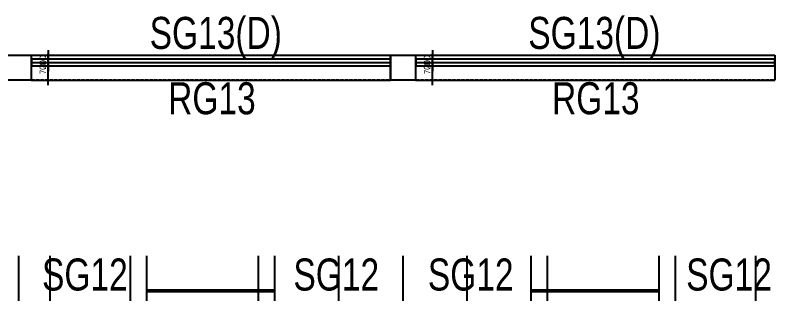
# Model space of a CAD drawing. Header units: millimetres. Extents: x -42253 to 178576, y 88378 to 153500.
# Drawn here: x 123854 to 145204, y 142099 to 149932 of the extents above; entities that cross this region are included whole.
import ezdxf
from ezdxf.enums import TextEntityAlignment as Align

# ---------------------------------------------------------------- set-up
doc = ezdxf.new("R2010")
doc.units = ezdxf.units.MM
for name, pattern in [('HID', [2.3, 1.5, -0.8]), ('HIDDEN', [0.375, 0.25, -0.125]), ('xs-1f_plan$0$HID', [4, 3, -1])]:
    doc.linetypes.add(name, pattern=pattern)
doc.layers.get('Defpoints').update_dxf_attribs({"color": 159})
for name, color, linetype in [('A-CEN', 1, 'Continuous'), ('GIRDER-TEXT', 7, 'Continuous'), ('S-STL-BEAM', 6, 'Continuous'), ('VR', 6, 'HID'), ('xs-1f_plan$0$8', 8, 'Continuous'), ('xs-1f_plan$0$xref', 7, 'Continuous'), ('보(girder)', 7, 'HID'), ('슬래브라인', 7, 'Continuous')]:
    doc.layers.add(name, color=color, linetype=linetype)
doc.styles.add('Gdim', font='Dotum.ttf', dxfattribs={"width": 0.9})
doc.styles.add('Gtx', font='Dotum.ttf')
doc.styles.add('xs-1f_plan$0$Gdim', font='malgun.ttf')
doc.dimstyles.new('Gdim200', dxfattribs={"dimscale": 200, "dimtxt": 3, "dimasz": 1.2, "dimexe": 2, "dimexo": 3, "dimgap": 1, "dimtad": 1, "dimdsep": 46, "dimlunit": 6, "dimtxsty": 'Gdim', "dimblk1": '_CIDOT', "dimblk2": '_CIDOT', "dimsah": 1, "dimcen": 2.5, "dimdle": 2, "dimclrd": 1, "dimclre": 1, "dimclrt": 3, "dimazin": 2, "dimtfac": 1, "dimtix": 1, "dimtmove": 2, "dimatfit": 3, "dimldrblk": '_CIDOT', "dimfxl": 2, "dimtolj": 1, "dimtzin": 0, "dimarcsym": 0})
doc.dimstyles.new('xs-1f_plan$0$Gdim200', dxfattribs={"dimscale": 200, "dimtxt": 3, "dimasz": 1.2, "dimexe": 2, "dimexo": 3, "dimgap": 1, "dimtad": 1, "dimdsep": 46, "dimlunit": 6, "dimtxsty": 'xs-1f_plan$0$Gdim', "dimblk1": 'xs-1f_plan$0$_CIDOT', "dimblk2": 'xs-1f_plan$0$_CIDOT', "dimsah": 1, "dimcen": 2.5, "dimdle": 2, "dimclrd": 1, "dimclre": 1, "dimclrt": 3, "dimazin": 2, "dimtfac": 1, "dimtix": 1, "dimtmove": 2, "dimatfit": 3, "dimldrblk": 'xs-1f_plan$0$_CIDOT', "dimfxl": 2, "dimtolj": 1, "dimtzin": 0, "dimarcsym": 0})

# ---------------------------------------------------------------- blocks, each defined once
blk = doc.blocks.new('_CIDOT')
at = {"color": 0, "linetype": 'ByBlock'}
blk.add_line((2, 0), (-1, 0), dxfattribs=at)
at = {"color": 0, "linetype": 'ByBlock', "const_width": 0.5}
blk.add_lwpolyline([(-0.25, 0, 1), (0.25, 0, 1)], format="xyb", close=True, dxfattribs=at)
blk = doc.blocks.new('*D986')
at = {"layer": 'Defpoints', "color": 155, "lineweight": -2, "transparency": 16777216}
for p, q in [((-1775, 750), (-1355, 750)), ((-1475, 122), (-1475, 678)), ((-1775, 50), (-1355, 50))]:
    blk.add_line(p, q, dxfattribs=at)
at = {"layer": 'Defpoints', "color": 0, "transparency": 16777216}
for p in [(-1955, 750), (-1475, 750), (-1955, 50)]:
    blk.add_point(p, dxfattribs=at)
at = {"layer": 'Defpoints', "color": 155, "lineweight": -2, "transparency": 16777216, "xscale": 71.99999999999994, "yscale": 71.99999999999994, "zscale": 71.99999999999994}
for p, rotation in [((-1475, 750), 90), ((-1475, 50), 270)]:
    blk.add_blockref('_CIDOT', p, dxfattribs=dict(at, rotation=rotation))
at = {"layer": 'Defpoints', "color": 3, "transparency": 16777216, "insert": (-1626, 400), "char_height": 180, "attachment_point": 5, "rotation": 90, "style": 'Gdim'}
blk.add_mtext('\\A1;{\\C155;700}', dxfattribs=at)
blk = doc.blocks.new('xs-1f_plan$0$_CIDOT')
at = {"color": 0, "linetype": 'ByBlock'}
blk.add_line((2, 0), (-1, 0), dxfattribs=at)
at = {"color": 0, "linetype": 'ByBlock', "const_width": 0.5}
blk.add_lwpolyline([(-0.25, 0, 1), (0.25, 0, 1)], format="xyb", close=True, dxfattribs=at)
blk = doc.blocks.new('*D1165')
at = {"layer": 'Defpoints', "color": 155, "lineweight": -2, "transparency": 16777216}
for p, q in [((-2839, 250), (-2419, 250)), ((-2539, 322), (-2539, 394)), ((-2539, 50), (-2539, 250)), ((-2839, 50), (-2419, 50)), ((-2539, -22), (-2539, -94))]:
    blk.add_line(p, q, dxfattribs=at)
at = {"layer": 'Defpoints', "color": 0, "transparency": 16777216}
for p in [(-3019, 250), (-2539, 250), (-3019, 50)]:
    blk.add_point(p, dxfattribs=at)
at = {"layer": 'Defpoints', "color": 155, "lineweight": -2, "transparency": 16777216, "xscale": 71.99999999999994, "yscale": 71.99999999999994, "zscale": 71.99999999999994}
for p, rotation in [((-2539, 250), 270), ((-2539, 50), 90)]:
    blk.add_blockref('xs-1f_plan$0$_CIDOT', p, dxfattribs=dict(at, rotation=rotation))
at = {"layer": 'Defpoints', "color": 155, "transparency": 16777216, "insert": (-2692, 150), "char_height": 180, "attachment_point": 5, "rotation": 90, "style": 'xs-1f_plan$0$Gdim'}
blk.add_mtext('\\A1;200', dxfattribs=at)
blk = doc.blocks.new('*U987')
at = {"layer": 'Defpoints'}
for p, q in [((-1955.451, 750), (-1955.451, 50)), ((8144.549, 750), (8144.549, 50))]:
    blk.add_line(p, q, dxfattribs=at)
at = {"layer": '보(girder)'}
for p, q in [((-1955.451, 750), (8144.549, 750)), ((8144.549, 50), (-1955.451, 50))]:
    blk.add_line(p, q, dxfattribs=at)
at = {"layer": 'Defpoints'}
dim = blk.add_linear_dim(base=(-1475.451, 750), p1=(-1955.451, 50), p2=(-1955.451, 750), angle=90, text='{\\C155;<>}', dimstyle='Gdim200', override={"dimscale": 60, "dimzin": 8, "dimclrd": 155, "dimclre": 155}, dxfattribs=at)
dim.commit()
dim.dimension.update_dxf_attribs({"geometry": '*D986', "text_midpoint": (-1625.573, 400)})
blk = doc.blocks.new('*U1166')
at = {"layer": 'Defpoints', "ltscale": 4}
for p, q in [((-3018.848, 250), (-3018.848, 50)), ((7081.152, 250), (7081.152, 50))]:
    blk.add_line(p, q, dxfattribs=at)
at = {"layer": 'xs-1f_plan$0$8', "color": 4, "ltscale": 4}
for p, q in [((-3008.848, 250), (7071.152, 250)), ((-3008.848, 50), (7071.152, 50))]:
    blk.add_line(p, q, dxfattribs=at)
at = {"layer": 'xs-1f_plan$0$8', "ltscale": 4}
for p, q in [((-3008.848, 250), (-3008.848, 50)), ((7071.152, 250), (7071.152, 50))]:
    blk.add_line(p, q, dxfattribs=at)
at = {"layer": 'xs-1f_plan$0$8', "linetype": 'xs-1f_plan$0$HID'}
blk.add_line((-3008.848, 150), (7071.152, 150), dxfattribs=at)
at = {"layer": 'Defpoints'}
dim = blk.add_linear_dim(base=(-2538.848, 250), p1=(-3018.848, 50), p2=(-3018.848, 250), angle=90, dimstyle='xs-1f_plan$0$Gdim200', override={"dimscale": 60, "dimzin": 8, "dimclrd": 155, "dimclre": 155, "dimclrt": 155}, dxfattribs=at)
dim.commit()
dim.dimension.update_dxf_attribs({"geometry": '*D1165', "text_midpoint": (-2691.844, 150)})

msp = doc.modelspace()

# ---------------------------------------------------------------- linework, layer by layer
at = {"layer": 'A-CEN'}
for p, q in [((123953.571, 128554.506), (123953.571, 143162.951)), ((124833.571, 128554.506), (124833.571, 143162.951)), ((127093.571, 128554.506), (127093.571, 143162.951)), ((127553.571, 128554.506, 0), (127553.571, 143162.951, 0)), ((130693.571, 128554.506), (130693.571, 143162.951)), ((131153.571, 128554.506, 0), (131153.571, 143162.951, 0)), ((132953.571, 128554.506), (132953.571, 143162.951)), ((134753.571, 128554.506), (134753.571, 143162.951)), ((136553.571, 128554.506), (136553.571, 143162.951)), ((138353.571, 128554.506, 0), (138353.571, 143162.951, 0)), ((138813.571, 128554.506), (138813.571, 143162.951)), ((141953.571, 128554.506, 0), (141953.571, 143162.951, 0)), ((142413.571, 128554.506), (142413.571, 143162.951)), ((144673.571, 128554.506), (144673.571, 143162.951))]:
    msp.add_line(p, q, dxfattribs=at)
at = {"layer": 'VR', "color": 6, "linetype": 'HIDDEN', "ltscale": 3, "const_width": 100, "elevation": 0}
for points in [[(127553.571, 142180.018), (131153.571, 142180.018)], [(138353.571, 142180.018), (141953.571, 142180.018)]]:
    msp.add_lwpolyline(points, dxfattribs=at)
at = {"layer": '슬래브라인'}
for p, q in [((124303.571, 148805.018), (134403.571, 148805.018)), ((135103.571, 148805.018), (145203.571, 148805.018)), ((124303.571, 148105.018), (134403.571, 148105.018)), ((135103.571, 148105.018), (145203.571, 148105.018))]:
    msp.add_line(p, q, dxfattribs=at)
at = {"layer": '슬래브라인', "elevation": 0}
for points in [[(123603.571, 148805.018), (124303.571, 148805.018), (124303.571, 148105.018), (123603.571, 148105.018)], [(134403.571, 148805.018), (135103.571, 148805.018), (135103.571, 148105.018), (134403.571, 148105.018)]]:
    msp.add_lwpolyline(points, close=True, dxfattribs=at)

# ---------------------------------------------------------------- block references
at = {"layer": 'xs-1f_plan$0$xref'}
for p in [(127322.42, 148455.018), (138122.42, 148455.018)]:
    msp.add_blockref('*U1166', p, dxfattribs=at)
at = {"layer": '보(girder)'}
for p in [(126259.022, 148055.018), (137059.022, 148055.018)]:
    msp.add_blockref('*U987', p, dxfattribs=at)

# ---------------------------------------------------------------- texts
at = {"layer": 'GIRDER-TEXT', "style": 'Gtx', "width": 0.8}
for s, p in [('RG13', (129383.206, 146876.831)), ('RG13', (140173.328, 146876.831)), ('SG12', (125812.62, 141921.989)), ('SG12', (132878.385, 141921.989)), ('SG12', (136656.573, 141921.989)), ('SG12', (143917.026, 141921.989))]:
    msp.add_text(s, height=900, dxfattribs=at).set_placement(p, align=Align.BOTTOM_CENTER)
at = {"layer": 'S-STL-BEAM', "style": 'Gtx', "width": 0.8}
for p in [(129491.63, 148714.173), (140132.664, 148714.173)]:
    msp.add_text('SG13(D)', height=900, dxfattribs=at).set_placement(p, align=Align.BOTTOM_CENTER)

doc.saveas('drawing.dxf')
